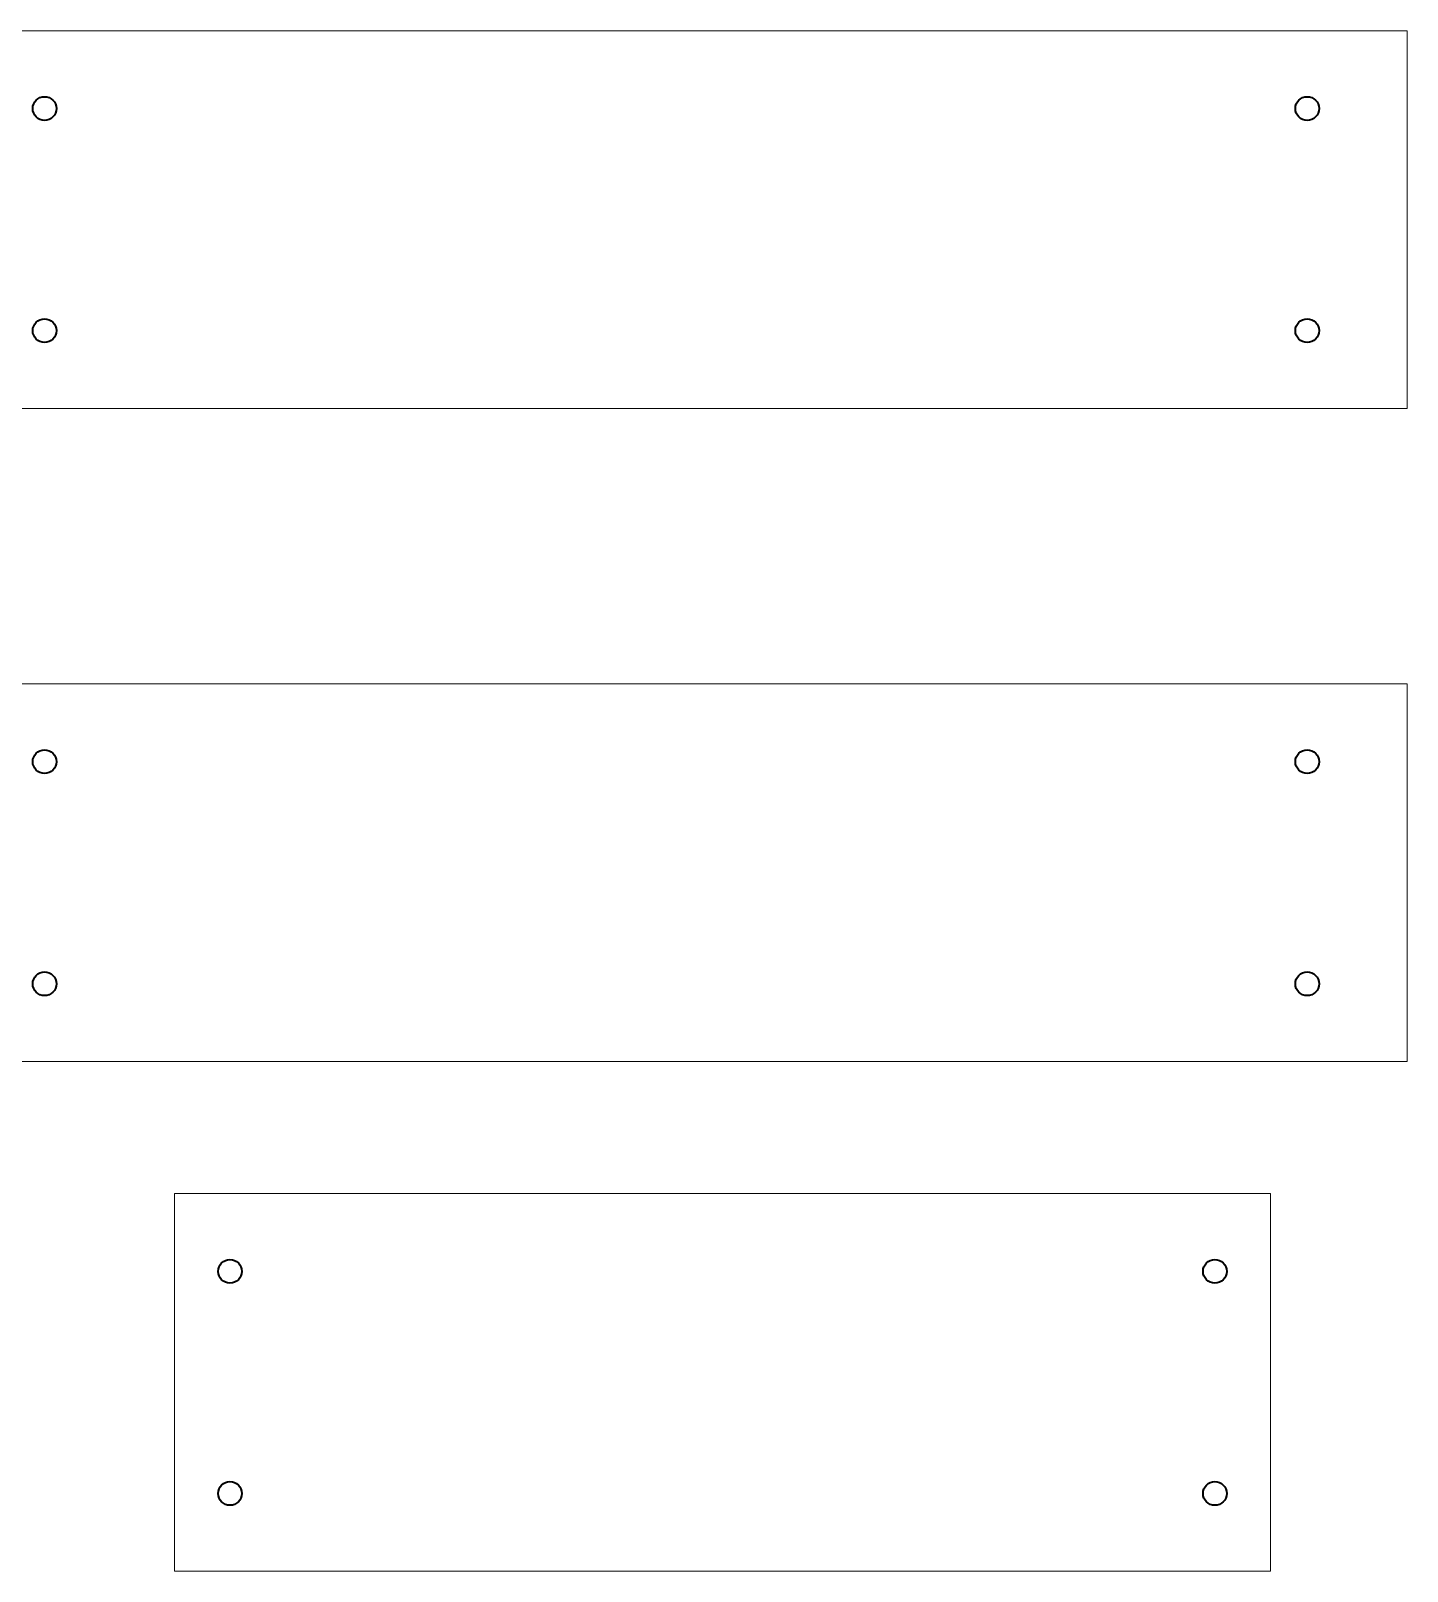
# Model space of a CAD drawing. Header units: millimetres. Extents: x 334 to 2107, y -1384 to 318.
# Drawn here: x 545.4 to 731.2, y -176.3 to 31.8 of the extents above; entities that cross this region are included whole.
import ezdxf

# ---------------------------------------------------------------- set-up
doc = ezdxf.new("R2010")
doc.units = ezdxf.units.MM
doc.header["$MEASUREMENT"] = 0
doc.layers.add('Layer 1', color=7, linetype='Continuous')

msp = doc.modelspace()

# ---------------------------------------------------------------- linework, layer by layer
at = {"layer": 'Layer 1', "color": 250, "lineweight": 18}
for points in [[(363.2197, -107.4572), (731.2197, -107.4572), (731.2197, -56.4572), (363.2197, -56.4572), (363.2197, -107.4572)], [(564.7541, -176.301), (712.7541, -176.301), (712.7541, -125.301), (564.7541, -125.301), (564.7541, -176.301)]]:
    msp.add_lwpolyline(points, close=True, dxfattribs=at)
at = {"layer": 'Layer 1', "color": 250, "lineweight": 20}
msp.add_open_spline([(466.9697, 31.7624), (466.9697, 31.7624), (466.9697, 23.6024), (466.9697, 23.6024), (466.9697, 23.6024), (456.9697, 23.6024), (456.9697, 23.6024), (456.9697, 23.6024), (456.9697, 31.7624), (456.9697, 31.7624), (456.9697, 31.7624), (363.2197, 31.7624), (363.2197, 31.7624), (363.2197, 31.7624), (363.2197, -19.2376), (363.2197, -19.2376), (363.2197, -19.2376), (731.2197, -19.2376), (731.2197, -19.2376), (731.2197, -19.2376), (731.2197, 31.7624), (731.2197, 31.7624), (731.2197, 31.7624), (466.9697, 31.7624), (466.9697, 31.7624)], degree=3, knots=[0, 0, 0, 0, 0.125, 0.125, 0.125, 0.25, 0.25, 0.25, 0.375, 0.375, 0.375, 0.5, 0.5, 0.5, 0.625, 0.625, 0.625, 0.75, 0.75, 0.75, 0.875, 0.875, 0.875, 1, 1, 1, 1], dxfattribs=at)
at = {"layer": 'Layer 1', "lineweight": 35}
for points in [[(548.8198, 21.2624), (548.8198, 22.1461), (548.1035, 22.8624), (547.2198, 22.8624), (546.3361, 22.8624), (545.6198, 22.1461), (545.6198, 21.2624), (545.6198, 20.3787), (546.3361, 19.6624), (547.2198, 19.6624), (548.1035, 19.6624), (548.8198, 20.3787), (548.8198, 21.2624)], [(719.3197, 21.2624), (719.3197, 22.1461), (718.6034, 22.8624), (717.7197, 22.8624), (716.836, 22.8624), (716.1197, 22.1461), (716.1197, 21.2624), (716.1197, 20.3787), (716.836, 19.6624), (717.7197, 19.6624), (718.6034, 19.6624), (719.3197, 20.3787), (719.3197, 21.2624)], [(548.8198, -8.7376), (548.8198, -7.8539), (548.1035, -7.1376), (547.2198, -7.1376), (546.3361, -7.1376), (545.6198, -7.8539), (545.6198, -8.7376), (545.6198, -9.6213), (546.3361, -10.3376), (547.2198, -10.3376), (548.1035, -10.3376), (548.8198, -9.6213), (548.8198, -8.7376)], [(719.3197, -8.7376), (719.3197, -7.8539), (718.6034, -7.1376), (717.7197, -7.1376), (716.836, -7.1376), (716.1197, -7.8539), (716.1197, -8.7376), (716.1197, -9.6213), (716.836, -10.3376), (717.7197, -10.3376), (718.6034, -10.3376), (719.3197, -9.6213), (719.3197, -8.7376)], [(548.8198, -66.9572), (548.8198, -66.0735), (548.1035, -65.3572), (547.2198, -65.3572), (546.3361, -65.3572), (545.6198, -66.0735), (545.6198, -66.9572), (545.6198, -67.8409), (546.3361, -68.5572), (547.2198, -68.5572), (548.1035, -68.5572), (548.8198, -67.8409), (548.8198, -66.9572)], [(719.3197, -66.9572), (719.3197, -66.0735), (718.6034, -65.3572), (717.7197, -65.3572), (716.836, -65.3572), (716.1197, -66.0735), (716.1197, -66.9572), (716.1197, -67.8409), (716.836, -68.5572), (717.7197, -68.5572), (718.6034, -68.5572), (719.3197, -67.8409), (719.3197, -66.9572)], [(548.8198, -96.9572), (548.8198, -96.0735), (548.1035, -95.3572), (547.2198, -95.3572), (546.3361, -95.3572), (545.6198, -96.0735), (545.6198, -96.9572), (545.6198, -97.8409), (546.3361, -98.5572), (547.2198, -98.5572), (548.1035, -98.5572), (548.8198, -97.8409), (548.8198, -96.9572)], [(719.3197, -96.9572), (719.3197, -96.0735), (718.6034, -95.3572), (717.7197, -95.3572), (716.836, -95.3572), (716.1197, -96.0735), (716.1197, -96.9572), (716.1197, -97.8409), (716.836, -98.5572), (717.7197, -98.5572), (718.6034, -98.5572), (719.3197, -97.8409), (719.3197, -96.9572)], [(573.8541, -135.801), (573.8541, -134.9173), (573.1378, -134.201), (572.2541, -134.201), (571.3704, -134.201), (570.6541, -134.9173), (570.6541, -135.801), (570.6541, -136.6847), (571.3704, -137.401), (572.2541, -137.401), (573.1378, -137.401), (573.8541, -136.6847), (573.8541, -135.801)], [(706.8541, -135.801), (706.8541, -134.9173), (706.1378, -134.201), (705.2541, -134.201), (704.3704, -134.201), (703.6541, -134.9173), (703.6541, -135.801), (703.6541, -136.6847), (704.3704, -137.401), (705.2541, -137.401), (706.1378, -137.401), (706.8541, -136.6847), (706.8541, -135.801)], [(573.8541, -165.801), (573.8541, -164.9173), (573.1378, -164.201), (572.2541, -164.201), (571.3704, -164.201), (570.6541, -164.9173), (570.6541, -165.801), (570.6541, -166.6847), (571.3704, -167.401), (572.2541, -167.401), (573.1378, -167.401), (573.8541, -166.6847), (573.8541, -165.801)], [(706.8541, -165.801), (706.8541, -164.9173), (706.1378, -164.201), (705.2541, -164.201), (704.3704, -164.201), (703.6541, -164.9173), (703.6541, -165.801), (703.6541, -166.6847), (704.3704, -167.401), (705.2541, -167.401), (706.1378, -167.401), (706.8541, -166.6847), (706.8541, -165.801)]]:
    msp.add_open_spline(points, degree=3, knots=[0, 0, 0, 0, 0.25, 0.25, 0.25, 0.5, 0.5, 0.5, 0.75, 0.75, 0.75, 1, 1, 1, 1], dxfattribs=at)

doc.saveas('drawing.dxf')
